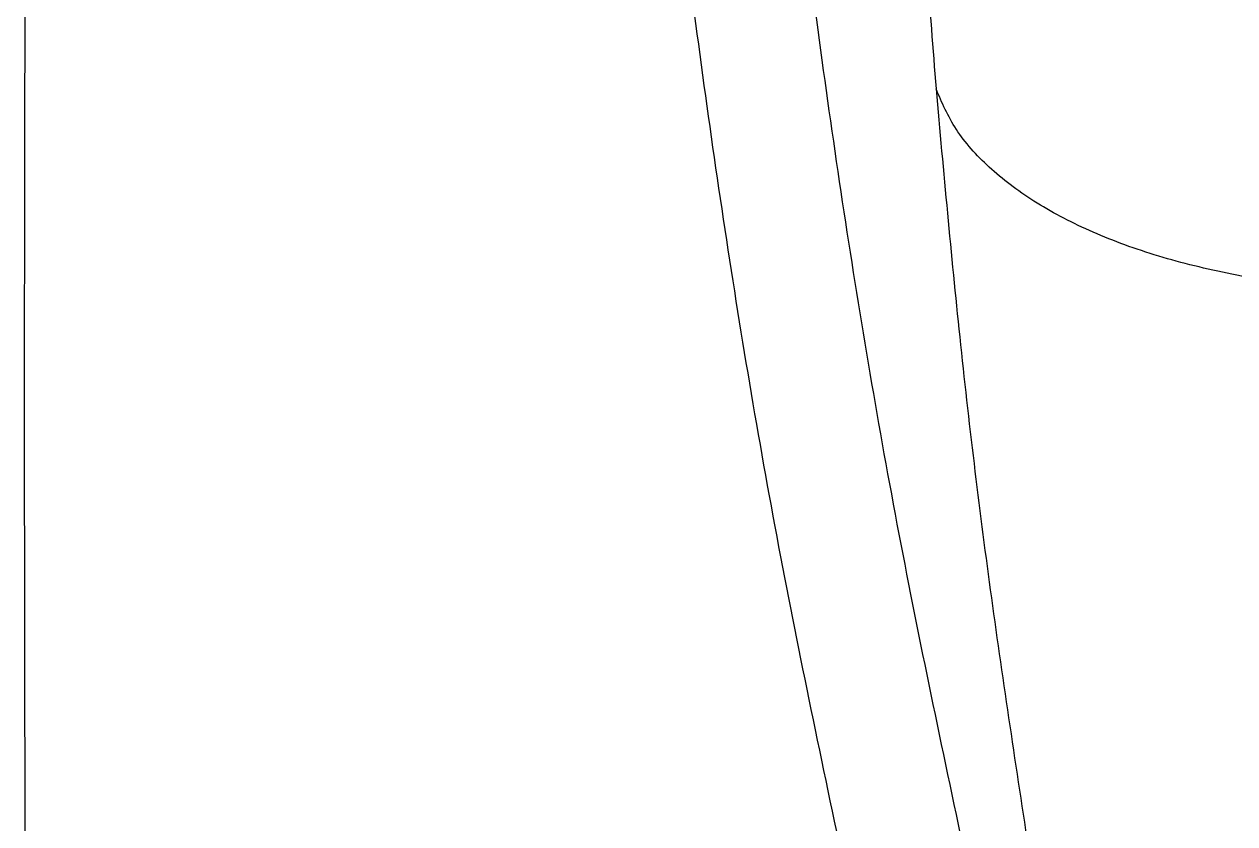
# Model space of a CAD drawing. Extents: x 939 to 1039, y 781 to 934.
# Drawn here: x 952.139 to 955.874, y 856.307 to 858.776 of the extents above; entities that cross this region are included whole.
import ezdxf

# ---------------------------------------------------------------- set-up
doc = ezdxf.new("R2010")
doc.units = 0
doc.header["$MEASUREMENT"] = 0
doc.layers.add('1', color=4, linetype='Continuous')

# ---------------------------------------------------------------- blocks, each defined once
blk = doc.blocks.new('Envoy')
at = {"layer": '1', "color": 3, "linetype": 'Continuous', "lineweight": 25}
for points, knots in [([(13.5339, 65.1179), (13.5333, 64.9394), (13.5322, 64.5896), (13.5257, 64.0721), (13.5195, 63.5652), (13.5131, 63.0619), (13.5054, 62.3994), (13.4971, 61.5763), (13.489, 60.4236), (13.4847, 59.1016), (13.485, 57.6102), (13.4883, 56.616), (13.4899, 56.1186)], [0, 0, 0, 0, 0.059466, 0.116512, 0.172774, 0.228748, 0.284561, 0.393944, 0.503308, 0.668786, 0.834314, 1, 1, 1, 1]), ([(15.3295, 65.074), (15.3226, 64.8522), (15.3087, 64.405), (15.3001, 63.7321), (15.3036, 63.0532), (15.322, 62.3718), (15.3554, 61.6894), (15.4124, 60.8932), (15.503, 59.9848), (15.641, 58.9673), (15.8116, 57.9555), (15.9533, 57.2868), (16.0241, 56.9526)], [0, 0, 0, 0, 0.0814143, 0.1641107, 0.2474328, 0.330943, 0.414568, 0.4982948, 0.6238883, 0.7493687, 0.8747528, 1, 1, 1, 1]), ([(15.7009, 65.0619), (15.694, 64.8346), (15.6802, 64.3831), (15.6717, 63.7087), (15.6754, 63.0374), (15.6937, 62.3664), (15.7269, 61.6956), (15.7832, 60.9134), (15.8726, 60.021), (16.0086, 59.021), (16.1769, 58.0255), (16.3165, 57.3671), (16.3863, 57.0379)], [0, 0, 0, 0, 0.084399, 0.167715, 0.250981, 0.33416, 0.41734, 0.500579, 0.625431, 0.750238, 0.875094, 1, 1, 1, 1]), ([(16.2083, 60.8991), (16.2192, 60.6475), (16.2408, 60.1451), (16.2792, 59.6491), (16.2984, 59.4015)], [0, 0, 0, 0, 0.500812, 1, 1, 1, 1]), ([(16.2984, 59.4015), (16.3214, 59.1461), (16.3681, 58.6293), (16.462, 57.8518), (16.542, 57.3276), (16.5822, 57.0638)], [0, 0, 0, 0, 0.326899, 0.661369, 1, 1, 1, 1]), ([(17.6974, 58.7772), (17.6108, 58.7816), (17.4378, 58.7905), (17.1935, 58.8296), (16.9678, 58.8865), (16.7669, 58.9617), (16.5949, 59.0529), (16.457, 59.1583), (16.3527, 59.2748), (16.3165, 59.3593), (16.2984, 59.4015)], [0, 0, 0, 0, 0.1250021, 0.2500026, 0.3750008, 0.4999996, 0.6249987, 0.749998, 0.8749978, 1, 1, 1, 1])]:
    blk.add_open_spline(points, degree=3, knots=knots, dxfattribs=at)

msp = doc.modelspace()

# ---------------------------------------------------------------- block references
at = {"layer": '1'}
msp.add_blockref('Envoy', (938.6538, 799.1744), dxfattribs=at)

doc.saveas('drawing.dxf')
